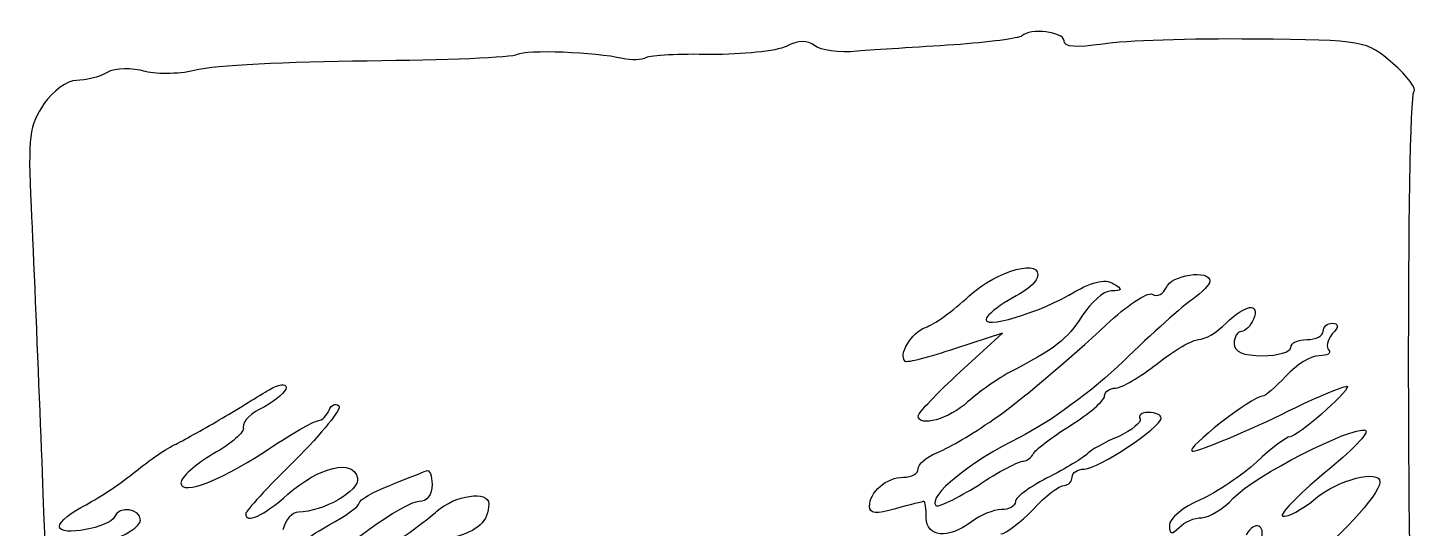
# Model space of a CAD drawing. Extents: x 0 to 69.4, y 0 to 30.3.
# Drawn here: x 47.434 to 50.411, y 18.066 to 19.139 of the extents above; entities that cross this region are included whole.
import ezdxf

# ---------------------------------------------------------------- set-up
doc = ezdxf.new("R2010")
doc.units = 0
doc.header["$MEASUREMENT"] = 0
doc.layers.get('0').update_dxf_attribs({"linetype": 'CONTINUOUS'})

msp = doc.modelspace()

# ---------------------------------------------------------------- linework, layer by layer
at = {"color": 0, "linetype": 'CONTINUOUS'}
for p, q in [((49.5643, 19.1211), (49.5643, 19.1211)), ((49.5972, 18.6021), (49.5972, 18.6021)), ((49.5226, 18.484), (49.4219, 18.451)), ((49.4324, 18.4007), (49.5226, 18.484))]:
    msp.add_line(p, q, dxfattribs=at)
for points in [[(49.5643, 19.1211), (49.559, 19.1158), (49.4931, 19.1072), (49.4185, 19.1019)], [(49.6546, 19.1107), (49.6546, 19.1297), (49.5817, 19.1385), (49.5643, 19.1211)], [(50.0608, 19.1142), (49.9289, 19.1158), (49.7831, 19.1107), (49.7379, 19.1037)], [(50.3593, 19.0621), (50.3021, 19.1107), (50.3003, 19.1124), (50.0608, 19.1142)], [(48.7085, 19.0725), (48.6511, 19.0864), (48.5019, 19.0915), (48.4828, 19.0811)], [(49.0592, 19.0985), (49.0383, 19.0881), (48.9654, 19.0811), (48.8976, 19.0811)], [(49.1199, 19.1003), (49.1043, 19.1124), (49.0869, 19.1124), (49.0592, 19.0985)], [(49.2118, 19.0881), (49.1736, 19.0846), (49.1319, 19.0899), (49.1199, 19.1003)], [(49.4185, 19.1019), (49.3421, 19.0968), (49.25, 19.0915), (49.2118, 19.0881)], [(49.7379, 19.1037), (49.6806, 19.095), (49.6546, 19.0968), (49.6546, 19.1107)], [(48.1617, 19.0672), (47.9933, 19.0656), (47.8301, 19.0568), (47.7971, 19.0482)], [(48.4828, 19.0811), (48.4742, 19.0742), (48.3283, 19.069), (48.1617, 19.0672)], [(48.7587, 19.0742), (48.7501, 19.069), (48.7275, 19.069), (48.7085, 19.0725)], [(48.8976, 19.0811), (48.8317, 19.0829), (48.7692, 19.0794), (48.7587, 19.0742)], [(50.4044, 19.0012), (50.4114, 19.0065), (50.3906, 19.0343), (50.3593, 19.0621)], [(47.5385, 19.0256), (47.5193, 19.0256), (47.4881, 19.0031), (47.469, 18.9753)], [(47.6044, 19.0429), (47.5871, 19.0325), (47.5575, 19.0256), (47.5385, 19.0256)], [(47.686, 19.0447), (47.6582, 19.0533), (47.6218, 19.0517), (47.6044, 19.0429)], [(47.7971, 19.0482), (47.7642, 19.0394), (47.7137, 19.0378), (47.686, 19.0447)], [(50.4063, 17.8053), (50.3889, 17.7949), (50.3889, 18.9857), (50.4044, 19.0012)], [(47.469, 18.9753), (47.4378, 18.9301), (47.4343, 18.9058), (47.4413, 18.7547)], [(47.4413, 18.7547), (47.4517, 18.5343), (47.4707, 18.05), (47.4707, 18.0275)], [(49.4514, 18.5639), (49.5122, 18.6194), (49.6111, 18.6454), (49.5972, 18.6021)], [(49.8733, 18.5812), (49.8837, 18.609), (49.9671, 18.6211), (49.9671, 18.5951)], [(49.5972, 18.6021), (49.5938, 18.5917), (49.5729, 18.5743), (49.5521, 18.5639)], [(49.665, 18.5656), (49.7118, 18.5933), (49.7431, 18.6021), (49.7604, 18.5899)], [(49.7604, 18.5899), (49.7813, 18.5778), (49.7796, 18.5743), (49.7553, 18.5743)], [(49.8438, 18.5674), (49.8542, 18.5604), (49.8681, 18.5674), (49.8733, 18.5812)], [(49.9671, 18.5951), (49.9671, 18.5882), (49.9497, 18.5708), (49.9306, 18.5569)], [(49.3576, 18.4961), (49.375, 18.5014), (49.4167, 18.5308), (49.4514, 18.5639)], [(49.4931, 18.5222), (49.4601, 18.4875), (49.5817, 18.5187), (49.665, 18.5656)], [(49.5521, 18.5639), (49.5296, 18.5517), (49.5035, 18.5343), (49.4931, 18.5222)], [(49.7553, 18.5743), (49.7396, 18.5743), (49.7118, 18.55), (49.6928, 18.5204)], [(49.7449, 18.5014), (49.7882, 18.5431), (49.8333, 18.5725), (49.8438, 18.5674)], [(49.9306, 18.5569), (49.9097, 18.5431), (49.8421, 18.4822), (49.7813, 18.4232)], [(50.0018, 18.5049), (50.0435, 18.5465), (50.0746, 18.55), (50.0608, 18.5135)], [(49.6928, 18.5204), (49.6615, 18.4701), (49.6372, 18.451), (49.5331, 18.3972)], [(49.3143, 18.4232), (49.2986, 18.4371), (49.3282, 18.4857), (49.3576, 18.4961)], [(49.5053, 18.3), (49.5521, 18.3312), (49.6701, 18.4319), (49.7449, 18.5014)], [(49.9428, 18.4701), (49.9567, 18.4701), (49.9826, 18.4857), (50.0018, 18.5049)], [(50.0608, 18.5135), (50.0539, 18.4996), (50.0435, 18.4875), (50.0347, 18.4875)], [(50.21, 18.4875), (50.21, 18.4979), (50.2188, 18.5049), (50.2292, 18.5049)], [(50.2292, 18.5049), (50.2431, 18.5049), (50.2447, 18.4979), (50.2292, 18.4822)], [(49.8542, 18.4181), (49.8907, 18.4475), (49.9306, 18.4701), (49.9428, 18.4701)], [(50.0347, 18.4875), (50.0261, 18.4875), (50.0192, 18.4753), (50.0192, 18.4614)], [(50.0192, 18.4614), (50.0192, 18.444), (50.0382, 18.4354), (50.0799, 18.4354)], [(50.1406, 18.4528), (50.1406, 18.4632), (50.1563, 18.4701), (50.1753, 18.4701)], [(50.1753, 18.4701), (50.1944, 18.4701), (50.21, 18.4787), (50.21, 18.4875)], [(50.2292, 18.4822), (50.2188, 18.4683), (50.2153, 18.4528), (50.2222, 18.4475)], [(49.4219, 18.451), (49.3664, 18.4319), (49.3178, 18.4197), (49.3143, 18.4232)], [(50.0799, 18.4354), (50.1128, 18.4354), (50.1406, 18.444), (50.1406, 18.4528)], [(50.2014, 18.4354), (50.184, 18.4354), (50.1528, 18.4162), (50.1301, 18.3919)], [(50.2222, 18.4475), (50.2274, 18.4406), (50.2188, 18.4354), (50.2014, 18.4354)], [(49.3421, 18.3069), (49.3421, 18.3121), (49.3819, 18.3556), (49.4324, 18.4007)], [(49.7813, 18.4232), (49.7171, 18.3607), (49.6215, 18.2912), (49.559, 18.26)], [(49.7657, 18.366), (49.7778, 18.366), (49.8178, 18.3903), (49.8542, 18.4181)], [(47.9517, 18.3625), (47.9707, 18.3746), (47.9881, 18.3764), (47.9881, 18.3676)], [(49.5331, 18.3972), (49.5104, 18.385), (49.4722, 18.3572), (49.4479, 18.3364)], [(50.1301, 18.3919), (50.1076, 18.3676), (50.085, 18.3486), (50.0799, 18.3486)], [(50.1042, 18.3017), (50.191, 18.3451), (50.2621, 18.3746), (50.2621, 18.3694)], [(50.2621, 18.3694), (50.2621, 18.3556), (50.1544, 18.2618), (50.1389, 18.2618)], [(47.851, 18.3017), (47.8857, 18.3225), (47.9308, 18.3503), (47.9517, 18.3625)], [(47.9881, 18.3676), (47.9881, 18.359), (47.9672, 18.3399), (47.9413, 18.326)], [(49.6685, 18.2861), (49.7083, 18.3104), (49.7414, 18.3399), (49.7414, 18.3486)], [(49.7414, 18.3486), (49.7414, 18.359), (49.7518, 18.366), (49.7657, 18.366)], [(50.0799, 18.3486), (50.0574, 18.3486), (49.9132, 18.2357), (49.9289, 18.2306)], [(47.9413, 18.326), (47.9135, 18.3139), (47.8943, 18.2947), (47.8961, 18.2826)], [(48.101, 18.3278), (48.1079, 18.3225), (48.0644, 18.2687), (48.0072, 18.2115)], [(48.0575, 18.2965), (48.0644, 18.2965), (48.0749, 18.3069), (48.0801, 18.319)], [(48.0801, 18.319), (48.0836, 18.3294), (48.094, 18.3347), (48.101, 18.3278)], [(49.4479, 18.3364), (49.4097, 18.3), (49.3421, 18.2808), (49.3421, 18.3069)], [(49.8351, 18.3139), (49.8212, 18.3139), (49.8125, 18.3069), (49.8178, 18.3)], [(49.8629, 18.3017), (49.8629, 18.3086), (49.8507, 18.3139), (49.8351, 18.3139)], [(47.7519, 18.2461), (47.7728, 18.2565), (47.8163, 18.2808), (47.851, 18.3017)], [(47.8961, 18.2826), (47.8996, 18.2722), (47.87, 18.2461), (47.8318, 18.2253)], [(47.9637, 18.2444), (48.0072, 18.2722), (48.0489, 18.2965), (48.0575, 18.2965)], [(49.3819, 18.2271), (49.4167, 18.2426), (49.4514, 18.2635), (49.5053, 18.3)], [(49.5886, 18.2253), (49.5921, 18.2322), (49.6268, 18.26), (49.6685, 18.2861)], [(49.6979, 18.1924), (49.7275, 18.1924), (49.8611, 18.2808), (49.8629, 18.3017)], [(49.8178, 18.3), (49.8212, 18.2931), (49.8004, 18.2757), (49.7708, 18.2618)], [(49.9289, 18.2306), (49.9375, 18.2287), (50.0157, 18.26), (50.1042, 18.3017)], [(50.0174, 18.1299), (50.0625, 18.1785), (50.2708, 18.2843), (50.3003, 18.2757)], [(49.559, 18.26), (49.4549, 18.2097), (49.3611, 18.1333), (49.3803, 18.1143)], [(49.7708, 18.2618), (49.7396, 18.2496), (49.7118, 18.2322), (49.7067, 18.2271)], [(50.1389, 18.2618), (50.1319, 18.2618), (50.0989, 18.2375), (50.0676, 18.2081)], [(50.3003, 18.2757), (50.3107, 18.2722), (50.2708, 18.2306), (50.2118, 18.1837)], [(47.6651, 18.1872), (47.6947, 18.2115), (47.7329, 18.2375), (47.7519, 18.2461)], [(47.7624, 18.1629), (47.7624, 18.1333), (47.8544, 18.1699), (47.9637, 18.2444)], [(47.8318, 18.2253), (47.7936, 18.2028), (47.7624, 18.175), (47.7624, 18.1629)], [(49.3421, 18.1924), (49.3421, 18.2028), (49.3594, 18.2185), (49.3819, 18.2271)], [(49.5678, 18.2097), (49.5747, 18.2097), (49.5851, 18.2167), (49.5886, 18.2253)], [(49.7067, 18.2271), (49.7014, 18.2201), (49.665, 18.1976), (49.625, 18.1768)], [(48.0072, 18.2115), (47.9482, 18.1542), (47.9012, 18.1021), (47.9012, 18.0969)], [(47.9915, 18.1386), (48.0593, 18.1976), (48.1322, 18.215), (48.1408, 18.1733)], [(48.2883, 18.1889), (48.2953, 18.1924), (48.3006, 18.1785), (48.3006, 18.1594)], [(49.3108, 18.175), (49.3282, 18.175), (49.3421, 18.1837), (49.3421, 18.1924)], [(49.4706, 18.1576), (49.5139, 18.1872), (49.559, 18.2097), (49.5678, 18.2097)], [(49.6719, 18.175), (49.6719, 18.1854), (49.684, 18.1924), (49.6979, 18.1924)], [(50.0676, 18.2081), (50.0365, 18.1785), (49.981, 18.1421), (49.9462, 18.1264)], [(50.1944, 18.1299), (50.2413, 18.1699), (50.3315, 18.1924), (50.3315, 18.1646)], [(47.5593, 18.116), (47.5887, 18.1317), (47.6374, 18.1646), (47.6651, 18.1872)], [(48.1408, 18.1733), (48.1461, 18.1456), (48.0663, 18.1004), (48.0142, 18.1004)], [(48.2103, 18.1576), (48.245, 18.1715), (48.2797, 18.1854), (48.2883, 18.1889)], [(49.2379, 18.1125), (49.2379, 18.1437), (49.2743, 18.175), (49.3108, 18.175)], [(49.625, 18.1768), (49.5833, 18.156), (49.5504, 18.1317), (49.5504, 18.1229)], [(49.6546, 18.1576), (49.665, 18.1576), (49.6719, 18.1664), (49.6719, 18.175)], [(50.2118, 18.1837), (50.1544, 18.1351), (50.1146, 18.0935), (50.1232, 18.0917)], [(50.3315, 18.1646), (50.3315, 18.1386), (50.2343, 18.0326), (50.1771, 17.9979)], [(47.9012, 18.0969), (47.9012, 18.0743), (47.9394, 18.0917), (47.9915, 18.1386)], [(48.1443, 18.1194), (48.1443, 18.1264), (48.1738, 18.1437), (48.2103, 18.1576)], [(48.3006, 18.1594), (48.3006, 18.1368), (48.2901, 18.1229), (48.2728, 18.1229)], [(48.311, 18.1021), (48.3492, 18.1368), (48.4221, 18.1472), (48.4221, 18.1178)], [(49.3803, 18.1143), (49.3837, 18.109), (49.4254, 18.1299), (49.4706, 18.1576)], [(49.5886, 18.1056), (49.6146, 18.1351), (49.6458, 18.1576), (49.6546, 18.1576)], [(47.5019, 18.0692), (47.5019, 18.0796), (47.5281, 18.1004), (47.5593, 18.116)], [(47.6756, 18.0831), (47.6756, 18.1074), (47.6304, 18.1143), (47.62, 18.09)], [(48.2728, 18.1229), (48.2415, 18.1229), (48.1026, 18.0222), (48.0142, 17.9372)], [(48.0801, 18.0726), (48.1149, 18.0917), (48.1443, 18.1125), (48.1443, 18.1194)], [(48.1635, 17.9944), (48.2258, 18.0361), (48.2918, 18.0847), (48.311, 18.1021)], [(48.4221, 18.1178), (48.4221, 18.0812), (48.3978, 18.0587), (48.3474, 18.0465)], [(49.2935, 18.1074), (49.2518, 18.0951), (49.2379, 18.0969), (49.2379, 18.1125)], [(49.3542, 18.1229), (49.3525, 18.1229), (49.3247, 18.116), (49.2935, 18.1074)], [(49.3594, 18.0882), (49.3594, 18.1074), (49.3576, 18.1229), (49.3542, 18.1229)], [(49.5208, 18.1056), (49.5035, 18.1056), (49.474, 18.0935), (49.4567, 18.0796)], [(49.5192, 18.0535), (49.5296, 18.0535), (49.5608, 18.0778), (49.5886, 18.1056)], [(49.5504, 18.1229), (49.5504, 18.1125), (49.5365, 18.1056), (49.5208, 18.1056)], [(49.9462, 18.1264), (49.9097, 18.1108), (49.8803, 18.0865), (49.8803, 18.0726)], [(49.9497, 18.0882), (49.9653, 18.0882), (49.9965, 18.1074), (50.0174, 18.1299)], [(50.1232, 18.0917), (50.1336, 18.0882), (50.1649, 18.1056), (50.1944, 18.1299)], [(47.62, 18.09), (47.6114, 18.0674), (47.5019, 18.0465), (47.5019, 18.0692)], [(47.6061, 18.0379), (47.6443, 18.05), (47.6756, 18.0692), (47.6756, 18.0831)], [(47.9725, 17.9928), (47.995, 18.0171), (48.0436, 18.0535), (48.0801, 18.0726)], [(48.0142, 18.1004), (48.0003, 18.1004), (47.9864, 18.0831), (47.9811, 18.0622)], [(49.4567, 18.0796), (49.4063, 18.0414), (49.3594, 18.0465), (49.3594, 18.0882)], [(49.8803, 18.0726), (49.8803, 18.0518), (49.8854, 18.0518), (49.9011, 18.0674)], [(49.9011, 18.0674), (49.9132, 18.0796), (49.934, 18.0882), (49.9497, 18.0882)], [(50.0764, 18.0414), (50.0885, 18.0726), (50.0625, 18.0831), (50.0451, 18.0518)]]:
    msp.add_open_spline(points, degree=3, dxfattribs=at)

doc.saveas('drawing.dxf')
